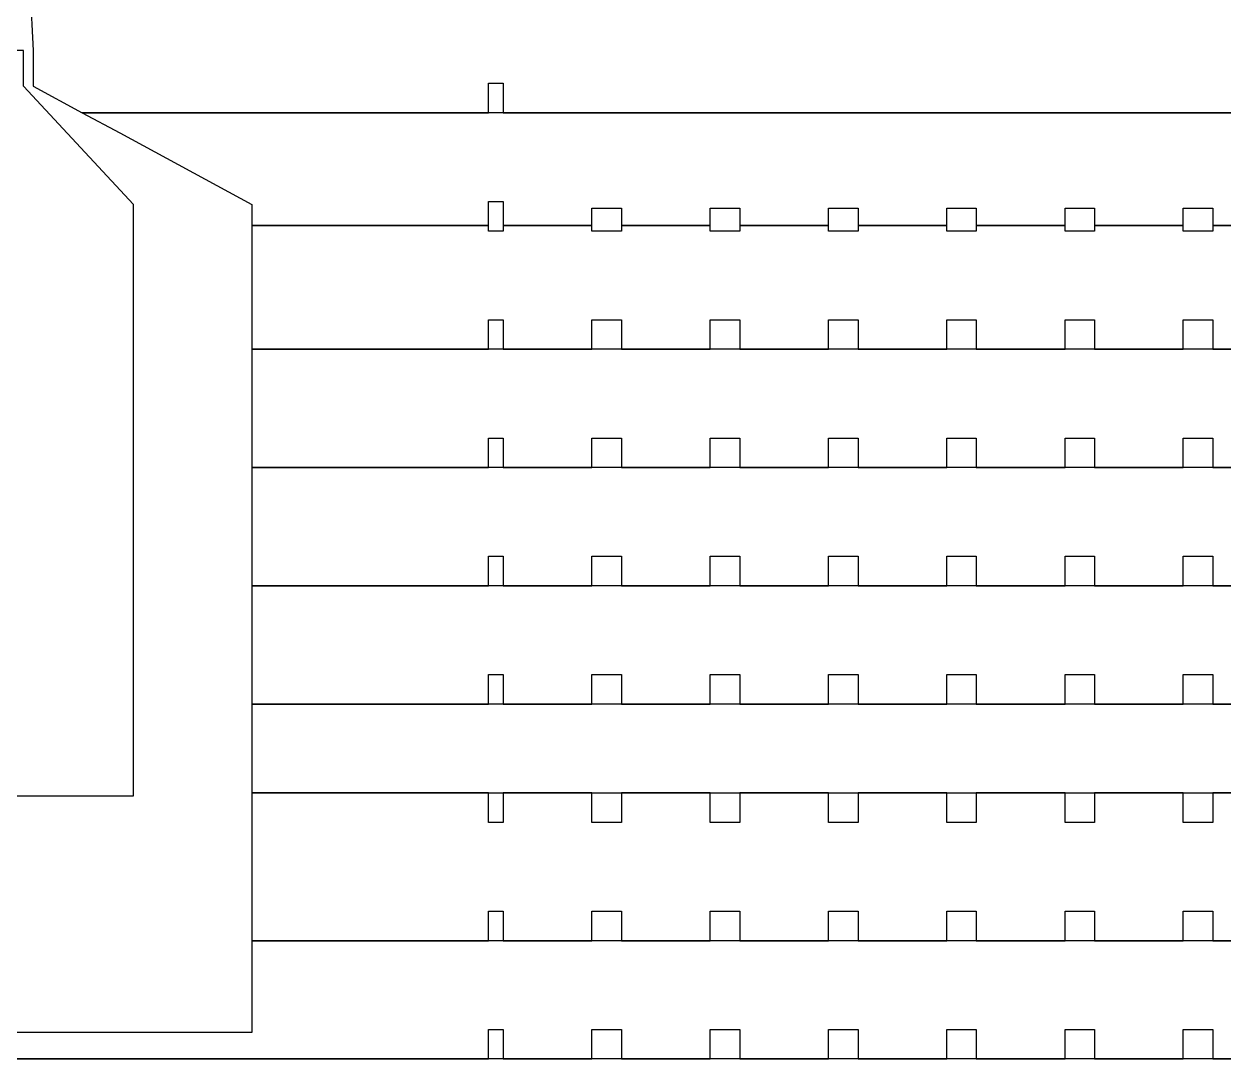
# Model space of a CAD drawing. Extents: x -3400 to 6900, y -3400 to 6900.
# Drawn here: x -2243 to -1228, y -2362 to -1488 of the extents above; entities that cross this region are included whole.
import ezdxf

# ---------------------------------------------------------------- set-up
doc = ezdxf.new("R2010")
doc.units = 0
doc.layers.add('XOR', color=1, linetype='CONTINUOUS')

# ---------------------------------------------------------------- blocks, each defined once
blk = doc.blocks.new('CHIP_XOR')
at = {"layer": '5'}
for points in [[(-462.5, -1543.275), (-1937.5, -1543.275), (-1937.5, -1562.5), (-1962.5, -1562.5), (-1962.5, -1543.275), (-2037.5, -1543.275), (-2037.5, -1562.5), (-2057.779, -1562.5), (-2062.5, -1559.9465), (-2062.5, -1543.275), (-2338.2665, -1543.275), (-2337.4275, -1559.9465), (-2334.91, -1610), (-2334.91, -1640), (-2293.3055, -1662.5), (-1950, -1662.5), (-1950, -1637.5), (-1937.5, -1637.5), (-1937.5, -1662.5), (-462.5, -1662.5)], [(1384.2705, -1662.5), (-2293.3055, -1662.5), (-2261.5975, -1679.6475), (-2150, -1740), (-2150, -1757.914), (-1950, -1757.914), (-1950, -1737.5), (-1937.5, -1737.5), (-1937.5, -1757.914), (-1862.5, -1757.914), (-1862.5, -1743.275), (-1837.5, -1743.275), (-1837.5, -1757.914), (-1762.5, -1757.914), (-1762.5, -1743.275), (-1737.5, -1743.275), (-1737.5, -1757.914), (-1662.5, -1757.914), (-1662.5, -1743.275), (-1637.5, -1743.275), (-1637.5, -1757.914), (-1562.5, -1757.914), (-1562.5, -1743.275), (-1537.5, -1743.275), (-1537.5, -1757.914), (-1462.5, -1757.914), (-1462.5, -1743.275), (-1437.5, -1743.275), (-1437.5, -1757.914), (-1362.5, -1757.914), (-1362.5, -1743.275), (-1337.5, -1743.275), (-1337.5, -1757.914), (-1262.5, -1757.914)], [(-1262.5, -1757.914), (-1337.5, -1757.914), (-1337.5, -1762.5), (-1362.5, -1762.5), (-1362.5, -1757.914), (-1437.5, -1757.914), (-1437.5, -1762.5), (-1462.5, -1762.5), (-1462.5, -1757.914), (-1537.5, -1757.914), (-1537.5, -1762.5), (-1562.5, -1762.5), (-1562.5, -1757.914), (-1637.5, -1757.914), (-1637.5, -1762.5), (-1662.5, -1762.5), (-1662.5, -1757.914), (-1737.5, -1757.914), (-1737.5, -1762.5), (-1762.5, -1762.5), (-1762.5, -1757.914), (-1837.5, -1757.914), (-1837.5, -1762.5), (-1862.5, -1762.5), (-1862.5, -1757.914), (-1937.5, -1757.914), (-1937.5, -1762.5), (-1950, -1762.5), (-1950, -1757.914), (-2150, -1757.914), (-2150, -1862.5), (-1950, -1862.5), (-1950, -1837.5), (-1937.5, -1837.5), (-1937.5, -1862.5), (-1862.5, -1862.5), (-1862.5, -1837.5), (-1837.5, -1837.5), (-1837.5, -1862.5), (-1762.5, -1862.5), (-1762.5, -1837.5), (-1737.5, -1837.5), (-1737.5, -1862.5), (-1662.5, -1862.5), (-1662.5, -1837.5), (-1637.5, -1837.5), (-1637.5, -1862.5), (-1562.5, -1862.5), (-1562.5, -1837.5), (-1537.5, -1837.5), (-1537.5, -1862.5), (-1462.5, -1862.5), (-1462.5, -1837.5), (-1437.5, -1837.5), (-1437.5, -1862.5), (-1362.5, -1862.5), (-1362.5, -1837.5), (-1337.5, -1837.5), (-1337.5, -1862.5), (-1262.5, -1862.5)], [(2150, -1862.5), (-2150, -1862.5), (-2150, -1962.5), (-1950, -1962.5), (-1950, -1937.5), (-1937.5, -1937.5), (-1937.5, -1962.5), (-1862.5, -1962.5), (-1862.5, -1937.5), (-1837.5, -1937.5), (-1837.5, -1962.5), (-1762.5, -1962.5), (-1762.5, -1937.5), (-1737.5, -1937.5), (-1737.5, -1962.5), (-1662.5, -1962.5), (-1662.5, -1937.5), (-1637.5, -1937.5), (-1637.5, -1962.5), (-1562.5, -1962.5), (-1562.5, -1937.5), (-1537.5, -1937.5), (-1537.5, -1962.5), (-1462.5, -1962.5), (-1462.5, -1937.5), (-1437.5, -1937.5), (-1437.5, -1962.5), (-1362.5, -1962.5), (-1362.5, -1937.5), (-1337.5, -1937.5), (-1337.5, -1962.5), (-1262.5, -1962.5)], [(-1262.5, -1962.5), (-1337.5, -1962.5), (-1362.5, -1962.5), (-1437.5, -1962.5), (-1462.5, -1962.5), (-1537.5, -1962.5), (-1562.5, -1962.5), (-1637.5, -1962.5), (-1662.5, -1962.5), (-1737.5, -1962.5), (-1762.5, -1962.5), (-1837.5, -1962.5), (-1862.5, -1962.5), (-1937.5, -1962.5), (-1950, -1962.5), (-2150, -1962.5), (-2150, -2062.5), (-1950, -2062.5), (-1950, -2037.5), (-1937.5, -2037.5), (-1937.5, -2062.5), (-1862.5, -2062.5), (-1862.5, -2037.5), (-1837.5, -2037.5), (-1837.5, -2062.5), (-1762.5, -2062.5), (-1762.5, -2037.5), (-1737.5, -2037.5), (-1737.5, -2062.5), (-1662.5, -2062.5), (-1662.5, -2037.5), (-1637.5, -2037.5), (-1637.5, -2062.5), (-1562.5, -2062.5), (-1562.5, -2037.5), (-1537.5, -2037.5), (-1537.5, -2062.5), (-1462.5, -2062.5), (-1462.5, -2037.5), (-1437.5, -2037.5), (-1437.5, -2062.5), (-1362.5, -2062.5), (-1362.5, -2037.5), (-1337.5, -2037.5), (-1337.5, -2062.5), (-1262.5, -2062.5)], [(2150, -2062.5), (-2150, -2062.5), (-2150, -2162.5), (-1950, -2162.5), (-1950, -2137.5), (-1937.5, -2137.5), (-1937.5, -2162.5), (-1862.5, -2162.5), (-1862.5, -2137.5), (-1837.5, -2137.5), (-1837.5, -2162.5), (-1762.5, -2162.5), (-1762.5, -2137.5), (-1737.5, -2137.5), (-1737.5, -2162.5), (-1662.5, -2162.5), (-1662.5, -2137.5), (-1637.5, -2137.5), (-1637.5, -2162.5), (-1562.5, -2162.5), (-1562.5, -2137.5), (-1537.5, -2137.5), (-1537.5, -2162.5), (-1462.5, -2162.5), (-1462.5, -2137.5), (-1437.5, -2137.5), (-1437.5, -2162.5), (-1362.5, -2162.5), (-1362.5, -2137.5), (-1337.5, -2137.5), (-1337.5, -2162.5), (-1262.5, -2162.5)], [(-1262.5, -2162.5), (-1337.5, -2162.5), (-1362.5, -2162.5), (-1437.5, -2162.5), (-1462.5, -2162.5), (-1537.5, -2162.5), (-1562.5, -2162.5), (-1637.5, -2162.5), (-1662.5, -2162.5), (-1737.5, -2162.5), (-1762.5, -2162.5), (-1837.5, -2162.5), (-1862.5, -2162.5), (-1937.5, -2162.5), (-1950, -2162.5), (-2150, -2162.5), (-2150, -2237.5), (2150, -2237.5)], [(-1262.5, -2237.5), (-1337.5, -2237.5), (-1337.5, -2262.5), (-1362.5, -2262.5), (-1362.5, -2237.5), (-1437.5, -2237.5), (-1437.5, -2262.5), (-1462.5, -2262.5), (-1462.5, -2237.5), (-1537.5, -2237.5), (-1537.5, -2262.5), (-1562.5, -2262.5), (-1562.5, -2237.5), (-1637.5, -2237.5), (-1637.5, -2262.5), (-1662.5, -2262.5), (-1662.5, -2237.5), (-1737.5, -2237.5), (-1737.5, -2262.5), (-1762.5, -2262.5), (-1762.5, -2237.5), (-1837.5, -2237.5), (-1837.5, -2262.5), (-1862.5, -2262.5), (-1862.5, -2237.5), (-1937.5, -2237.5), (-1937.5, -2262.5), (-1950, -2262.5), (-1950, -2237.5), (-2150, -2237.5), (-2150, -2362.5), (-1950, -2362.5), (-1950, -2337.5), (-1937.5, -2337.5), (-1937.5, -2362.5), (-1862.5, -2362.5), (-1862.5, -2337.5), (-1837.5, -2337.5), (-1837.5, -2362.5), (-1762.5, -2362.5), (-1762.5, -2337.5), (-1737.5, -2337.5), (-1737.5, -2362.5), (-1662.5, -2362.5), (-1662.5, -2337.5), (-1637.5, -2337.5), (-1637.5, -2362.5), (-1562.5, -2362.5), (-1562.5, -2337.5), (-1537.5, -2337.5), (-1537.5, -2362.5), (-1462.5, -2362.5), (-1462.5, -2337.5), (-1437.5, -2337.5), (-1437.5, -2362.5), (-1362.5, -2362.5), (-1362.5, -2337.5), (-1337.5, -2337.5), (-1337.5, -2362.5), (-1262.5, -2362.5)], [(2150, -2362.5), (-2150, -2362.5), (-2150, -2440), (-2550, -2440)], [(-2750, -2462.5), (-1950, -2462.5), (-1950, -2437.5), (-1937.5, -2437.5), (-1937.5, -2462.5), (-1862.5, -2462.5), (-1862.5, -2437.5), (-1837.5, -2437.5), (-1837.5, -2462.5), (-1762.5, -2462.5), (-1762.5, -2437.5), (-1737.5, -2437.5), (-1737.5, -2462.5), (-1662.5, -2462.5), (-1662.5, -2437.5), (-1637.5, -2437.5), (-1637.5, -2462.5), (-1562.5, -2462.5), (-1562.5, -2437.5), (-1537.5, -2437.5), (-1537.5, -2462.5), (-1462.5, -2462.5), (-1462.5, -2437.5), (-1437.5, -2437.5), (-1437.5, -2462.5), (-1362.5, -2462.5), (-1362.5, -2437.5), (-1337.5, -2437.5), (-1337.5, -2462.5), (-1262.5, -2462.5)], [(-1262.5, -2462.5), (-1337.5, -2462.5), (-1362.5, -2462.5), (-1437.5, -2462.5), (-1462.5, -2462.5), (-1537.5, -2462.5), (-1562.5, -2462.5), (-1637.5, -2462.5), (-1662.5, -2462.5), (-1737.5, -2462.5), (-1762.5, -2462.5), (-1837.5, -2462.5), (-1862.5, -2462.5), (-1937.5, -2462.5), (-1950, -2462.5), (-2750, -2462.5)]]:
    blk.add_lwpolyline(points, dxfattribs=at)
blk.add_lwpolyline([(-2357.09, -1640), (-2450, -1740), (-2450, -2240), (-2250, -2240), (-2250, -1740), (-2342.91, -1640), (-2342.91, -1610), (-2357.09, -1610), (-2357.09, -1640)], close=True, dxfattribs=at)

msp = doc.modelspace()

# ---------------------------------------------------------------- block references
at = {"layer": 'XOR'}
msp.add_blockref('CHIP_XOR', (100, 100), dxfattribs=at)

doc.saveas('drawing.dxf')
